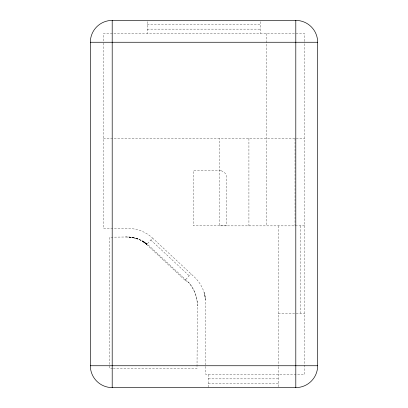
<?xml version="1.0" encoding="UTF-8"?>
<svg xmlns="http://www.w3.org/2000/svg" width="408" height="408" viewBox="0 0 408 408"><rect width="100%" height="100%" fill="white"/><g stroke="black" fill="none" stroke-linecap="round" stroke-linejoin="round"><path stroke-width="0.31" stroke-dasharray="2.04 1.53" d="M112.746 368.368L109.579 368.368L109.579 237.221L128.173 236.961A36.113 36.113 0 0 1 147.15 243.974L188.975 282.785A35.848 35.848 0 0 1 197.416 305.893L197.008 368.368L113.378 368.368M147.15 243.974A35.904 35.904 0 0 0 128.173 236.961C134.895 237.538 141.821 239.624 146.737 244.418L142.285 240.924L146.656 244.504L152.618 238.109L194.351 277.022A35.848 35.848 0 0 1 205.749 303.241L205.749 374.488L304.541 374.488L304.541 41.779M146.656 244.504L185.023 280.281L190.985 273.885M147.171 24.771L260.829 24.771M147.171 29.141L260.829 29.141M103.459 138.429L304.541 138.429M304.541 225.859L219.575 225.859L219.575 138.429M278.312 313.288L304.541 313.288M208.371 378.859L278.312 378.859M208.371 383.229L278.312 383.229M125.741 236.88L133.207 237.665M185.023 280.281L188.975 282.785A36.123 36.123 0 0 1 197.421 305.893M146.819 244.326L142.285 240.924L147.069 244.061L142.846 241.225M142.285 240.924L146.987 244.152M150.833 240.026L189.195 275.803M304.541 41.264L304.541 33.512L103.459 33.512L103.459 42.458M300.171 225.859L300.171 313.288M295.035 138.429L295.035 225.859M278.312 225.859L278.312 366.2M278.312 366.838L278.312 387.6M266.781 33.512L266.781 225.859M260.829 21.65L260.829 33.512M248.921 138.429L248.921 225.859M208.371 374.488L208.371 387.6M147.171 21.65L147.171 33.512M103.459 43.054L103.459 228.48L128.173 228.48A35.848 35.848 0 0 1 152.618 238.109M220.932 170.615L193.3 170.615L193.3 225.751L226.353 225.751L226.353 176.297L226.058 174.848A5.365 5.365 0 0 0 225.43 173.579L223.645 171.85L220.932 170.615M136.96 238.68L131.376 237.323L138.149 239.098L136.96 238.68M205.015 296.019L204.082 292.434L205.566 299.64L205.015 296.019"/><path stroke-width="0.61" d="M112.2 20.4L295.8 20.4A21.859 21.859 0 0 1 317.659 42.259L317.659 365.741A21.859 21.859 0 0 1 295.8 387.6L112.2 387.6A21.859 21.859 0 0 1 90.341 365.741L90.341 42.259A21.859 21.859 0 0 1 112.2 20.4L112.2 387.6M90.341 42.259L317.659 42.259M90.341 365.741L317.659 365.741M295.8 20.4L295.8 387.6"/></g></svg>
